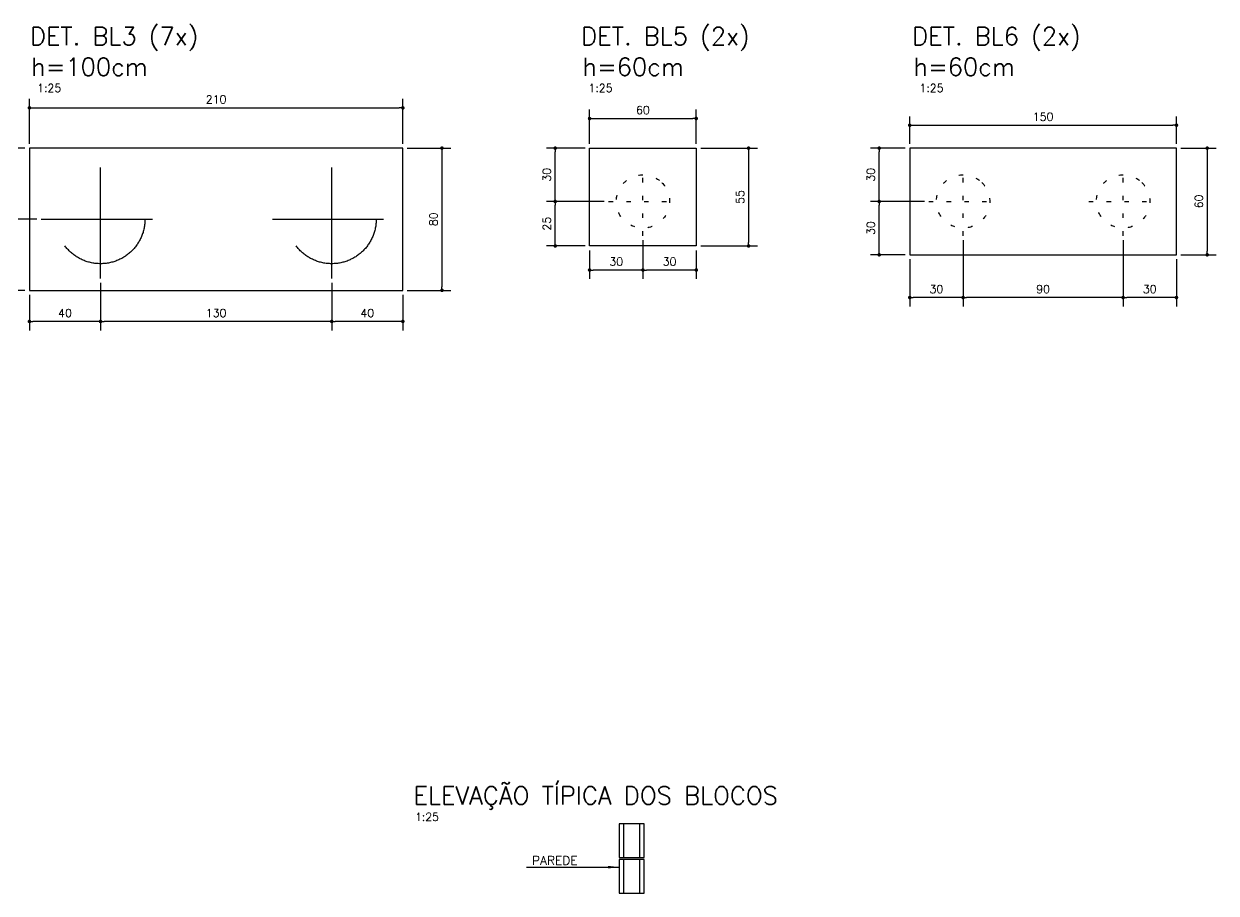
# Model space of a CAD drawing. Extents: x -39962 to 11287, y 23324 to 41277.
# Drawn here: x 5481 to 6822, y 24370 to 25348 of the extents above; entities that cross this region are included whole.
import ezdxf
from ezdxf.enums import TextEntityAlignment as Align

# ---------------------------------------------------------------- set-up
doc = ezdxf.new("R2010")
doc.units = 0
doc.header["$LTSCALE"] = 25
doc.header["$MEASUREMENT"] = 0
doc.linetypes.add('ESTILO_TQS_0002', pattern=[0.4, 0.1, -0.3])
doc.layers.get('0').update_dxf_attribs({"linetype": 'CONTINUOUS'})
doc.layers.get('Defpoints').update_dxf_attribs({"linetype": 'CONTINUOUS'})
for name, color, linetype in [('228', 2, 'CONTINUOUS'), ('241', 2, 'CONTINUOUS'), ('BLOCO', 3, 'CONTINUOUS'), ('COTA', 1, 'CONTINUOUS'), ('ESTACA', 1, 'ESTILO_TQS_0002'), ('LINHA_FINA', 1, 'CONTINUOUS'), ('T1', 2, 'CONTINUOUS'), ('T3', 4, 'CONTINUOUS'), ('TEXTO', 3, 'CONTINUOUS')]:
    doc.layers.add(name, color=color, linetype=linetype)
doc.styles.add('COTA', font='romans.shx')
doc.styles.add('TEXTO', font='romans.shx', dxfattribs={"height": 10})
doc.styles.add('Texto1', font='romans.shx', dxfattribs={"height": 9})
doc.styles.add('Texto3', font='romans.shx', dxfattribs={"height": 20})
doc.dimstyles.new('forma', dxfattribs={"dimscale": 5, "dimtxt": 1.8, "dimasz": 0.8, "dimexe": 2, "dimexo": 1, "dimgap": 1, "dimtad": 1, "dimdec": 1, "dimzin": 9, "dimdsep": 46, "dimtxsty": 'COTA', "dimblk1": 'DOT', "dimblk2": 'DOT', "dimsah": 1, "dimcen": 0, "dimdle": 1, "dimclrd": 256, "dimclre": 256, "dimclrt": 2, "dimadec": 0, "dimazin": 0, "dimtfac": 1, "dimtdec": 0, "dimtmove": 0, "dimatfit": 3, "dimfxl": 1, "dimtolj": 1, "dimtzin": 0, "dimarcsym": 0})

# ---------------------------------------------------------------- blocks, each defined once
blk = doc.blocks.new('_EST50')
at = {"layer": 'ESTACA', "linetype": 'ESTILO_TQS_0002'}
for p, q in [((0, -1.333), (0, 1.333)), ((-1.333, -1.110223024625157e-16), (1.333, -1.110223024625157e-16))]:
    blk.add_line(p, q, dxfattribs=at)
blk.add_circle((0, -1.110223024625157e-16), 1, dxfattribs=at)
blk = doc.blocks.new('_Dot')
at = {"color": 0, "linetype": 'ByBlock', "lineweight": -2}
blk.add_line((-0.5, 0), (-1, 0), dxfattribs=at)
at = {"color": 0, "linetype": 'ByBlock', "const_width": 0.5}
blk.add_lwpolyline([(-0.25, 0, 1), (0.25, 0, 1)], format="xyb", close=True, dxfattribs=at)
blk = doc.blocks.new('*D168')
at = {"layer": 'COTA', "lineweight": -2, "transparency": 16777216}
for p, q in [((5487.636644398532, 25212.81004466132), (5487.636644398532, 25263.11301715786)), ((5491.636644398532, 25253.11301715786), (5903.636644398532, 25253.11301715786)), ((5907.636644398532, 25212.81004466132), (5907.636644398532, 25263.11301715786))]:
    blk.add_line(p, q, dxfattribs=at)
at = {"layer": 'Defpoints', "color": 0, "transparency": 16777216}
for p in [(5907.636644398532, 25253.11301715786), (5487.636644398532, 25207.81004466132), (5907.636644398532, 25207.81004466132)]:
    blk.add_point(p, dxfattribs=at)
at = {"layer": 'COTA', "lineweight": -2, "transparency": 16777216, "xscale": 4, "yscale": 4, "zscale": 4, "rotation": 180}
blk.add_blockref('_Dot', (5487.636644398532, 25253.11301715786), dxfattribs=at)
at = {"layer": 'COTA', "lineweight": -2, "transparency": 16777216, "xscale": 4, "yscale": 4, "zscale": 4}
blk.add_blockref('_Dot', (5907.636644398532, 25253.11301715786), dxfattribs=at)
at = {"layer": 'COTA', "color": 2, "transparency": 16777216, "insert": (5697.636644398532, 25262.61301715786), "char_height": 9, "attachment_point": 5, "style": 'COTA'}
blk.add_mtext('\\A1;210 ', dxfattribs=at)
blk = doc.blocks.new('*D179')
at = {"layer": 'COTA', "lineweight": -2, "transparency": 16777216}
for p, q in [((5912.636644398533, 25207.81004466134), (5961.627188552849, 25207.81004466134)), ((5951.627188552849, 25203.81004466134), (5951.627188552849, 25051.81004466134)), ((5912.636644398533, 25047.81004466134), (5961.627188552849, 25047.81004466134))]:
    blk.add_line(p, q, dxfattribs=at)
at = {"layer": 'Defpoints', "color": 0, "transparency": 16777216}
for p in [(5907.636644398533, 25207.81004466134), (5907.636644398533, 25047.81004466134), (5951.627188552849, 25047.81004466134)]:
    blk.add_point(p, dxfattribs=at)
at = {"layer": 'COTA', "lineweight": -2, "transparency": 16777216, "xscale": 4, "yscale": 4, "zscale": 4}
for p, rotation in [((5951.627188552849, 25207.81004466134), 90), ((5951.627188552849, 25047.81004466134), 270)]:
    blk.add_blockref('_Dot', p, dxfattribs=dict(at, rotation=rotation))
at = {"layer": 'COTA', "color": 2, "transparency": 16777216, "insert": (5942.127188552856, 25127.81004466133), "char_height": 9, "attachment_point": 5, "rotation": 90, "style": 'COTA'}
blk.add_mtext('\\A1;80 ', dxfattribs=at)
blk = doc.blocks.new('*D180')
at = {"layer": 'COTA', "lineweight": -2, "transparency": 16777216}
for p, q in [((5827.636644398532, 25056.16004466132), (5827.636644398532, 25002.85726810076)), ((5907.636644398532, 25042.81004466132), (5907.636644398532, 25002.85726810076)), ((5903.636644398532, 25012.85726810076), (5831.636644398532, 25012.85726810076))]:
    blk.add_line(p, q, dxfattribs=at)
at = {"layer": 'Defpoints', "color": 0, "transparency": 16777216}
for p in [(5827.636644398532, 25061.16004466132), (5907.636644398532, 25047.81004466132), (5827.636644398532, 25012.85726810076)]:
    blk.add_point(p, dxfattribs=at)
at = {"layer": 'COTA', "lineweight": -2, "transparency": 16777216, "xscale": 4, "yscale": 4, "zscale": 4, "rotation": 180}
blk.add_blockref('_Dot', (5827.636644398532, 25012.85726810076), dxfattribs=at)
at = {"layer": 'COTA', "lineweight": -2, "transparency": 16777216, "xscale": 4, "yscale": 4, "zscale": 4}
blk.add_blockref('_Dot', (5907.636644398532, 25012.85726810076), dxfattribs=at)
at = {"layer": 'COTA', "color": 2, "transparency": 16777216, "insert": (5867.636644398532, 25022.35726810076), "char_height": 9, "attachment_point": 5, "style": 'COTA'}
blk.add_mtext('\\A1;40 ', dxfattribs=at)
blk = doc.blocks.new('*D181')
at = {"layer": 'COTA', "lineweight": -2, "transparency": 16777216}
for p, q in [((5567.636644398532, 25056.16004466132), (5567.636644398532, 25002.85726810076)), ((5827.636644398532, 25056.16004466132), (5827.636644398532, 25002.85726810076)), ((5823.636644398532, 25012.85726810076), (5571.636644398532, 25012.85726810076))]:
    blk.add_line(p, q, dxfattribs=at)
at = {"layer": 'Defpoints', "color": 0, "transparency": 16777216}
for p in [(5567.636644398532, 25061.16004466132), (5827.636644398532, 25061.16004466132), (5567.636644398532, 25012.85726810076)]:
    blk.add_point(p, dxfattribs=at)
at = {"layer": 'COTA', "lineweight": -2, "transparency": 16777216, "xscale": 4, "yscale": 4, "zscale": 4, "rotation": 180}
blk.add_blockref('_Dot', (5567.636644398532, 25012.85726810076), dxfattribs=at)
at = {"layer": 'COTA', "lineweight": -2, "transparency": 16777216, "xscale": 4, "yscale": 4, "zscale": 4}
blk.add_blockref('_Dot', (5827.636644398532, 25012.85726810076), dxfattribs=at)
at = {"layer": 'COTA', "color": 2, "transparency": 16777216, "insert": (5697.636644398532, 25022.35726810076), "char_height": 9, "attachment_point": 5, "style": 'COTA'}
blk.add_mtext('\\A1;130 ', dxfattribs=at)
blk = doc.blocks.new('*D182')
at = {"layer": 'COTA', "lineweight": -2, "transparency": 16777216}
for p, q in [((5567.636644398532, 25056.16004466132), (5567.636644398532, 25002.85726810076)), ((5487.636644398532, 25042.81004466132), (5487.636644398532, 25002.85726810076)), ((5563.636644398532, 25012.85726810076), (5491.636644398532, 25012.85726810076))]:
    blk.add_line(p, q, dxfattribs=at)
at = {"layer": 'Defpoints', "color": 0, "transparency": 16777216}
for p in [(5567.636644398532, 25061.16004466132), (5487.636644398532, 25047.81004466132), (5487.636644398532, 25012.85726810076)]:
    blk.add_point(p, dxfattribs=at)
at = {"layer": 'COTA', "lineweight": -2, "transparency": 16777216, "xscale": 4, "yscale": 4, "zscale": 4, "rotation": 180}
blk.add_blockref('_Dot', (5487.636644398532, 25012.85726810076), dxfattribs=at)
at = {"layer": 'COTA', "lineweight": -2, "transparency": 16777216, "xscale": 4, "yscale": 4, "zscale": 4}
blk.add_blockref('_Dot', (5567.636644398532, 25012.85726810076), dxfattribs=at)
at = {"layer": 'COTA', "color": 2, "transparency": 16777216, "insert": (5527.636644398532, 25022.35726810076), "char_height": 9, "attachment_point": 5, "style": 'COTA'}
blk.add_mtext('\\A1;40 ', dxfattribs=at)
blk = doc.blocks.new('*D183')
at = {"layer": 'COTA', "lineweight": -2, "transparency": 16777216}
for p, q in [((5495.986644398534, 25127.81004466134), (5448.975308182396, 25127.81004466134)), ((5458.975308182396, 25051.81004466134), (5458.975308182396, 25123.81004466134)), ((5482.636644398533, 25047.81004466134), (5448.975308182396, 25047.81004466134))]:
    blk.add_line(p, q, dxfattribs=at)
at = {"layer": 'Defpoints', "color": 0, "transparency": 16777216}
for p in [(5458.975308182396, 25127.81004466134), (5500.986644398534, 25127.81004466134), (5487.636644398533, 25047.81004466134)]:
    blk.add_point(p, dxfattribs=at)
at = {"layer": 'COTA', "lineweight": -2, "transparency": 16777216, "xscale": 4, "yscale": 4, "zscale": 4}
for p, rotation in [((5458.975308182396, 25127.81004466134), 90), ((5458.975308182396, 25047.81004466134), 270)]:
    blk.add_blockref('_Dot', p, dxfattribs=dict(at, rotation=rotation))
at = {"layer": 'COTA', "color": 2, "transparency": 16777216, "insert": (5449.475308182403, 25087.81004466133), "char_height": 9, "attachment_point": 5, "rotation": 90, "style": 'COTA'}
blk.add_mtext('\\A1;40 ', dxfattribs=at)
blk = doc.blocks.new('*D184')
at = {"layer": 'COTA', "lineweight": -2, "transparency": 16777216}
for p, q in [((5482.636644398533, 25207.81004466134), (5448.975308182398, 25207.81004466134)), ((5458.975308182398, 25131.81004466134), (5458.975308182398, 25203.81004466134)), ((5495.986644398534, 25127.81004466134), (5448.975308182398, 25127.81004466134))]:
    blk.add_line(p, q, dxfattribs=at)
at = {"layer": 'Defpoints', "color": 0, "transparency": 16777216}
for p in [(5458.975308182398, 25207.81004466134), (5487.636644398533, 25207.81004466134), (5500.986644398534, 25127.81004466134)]:
    blk.add_point(p, dxfattribs=at)
at = {"layer": 'COTA', "lineweight": -2, "transparency": 16777216, "xscale": 4, "yscale": 4, "zscale": 4}
for p, rotation in [((5458.975308182398, 25207.81004466134), 90), ((5458.975308182398, 25127.81004466134), 270)]:
    blk.add_blockref('_Dot', p, dxfattribs=dict(at, rotation=rotation))
at = {"layer": 'COTA', "color": 2, "transparency": 16777216, "insert": (5449.475308182405, 25167.81004466133), "char_height": 9, "attachment_point": 5, "rotation": 90, "style": 'COTA'}
blk.add_mtext('\\A1;40 ', dxfattribs=at)
blk = doc.blocks.new('ELEV1')
at = {"color": 1}
for p, q in [((-4.5, -9.499999999999998), (-4.5, 9.499999999999995)), ((4.499999999999997, -9.499999999999998), (4.499999999999997, 9.499999999999995))]:
    blk.add_line(p, q, dxfattribs=at)
blk.add_lwpolyline([(-6.999999999999999, -9.499999999999998), (6.999999999999997, -9.499999999999998), (6.999999999999997, 9.499999999999995), (-6.999999999999999, 9.499999999999995), (-6.999999999999999, -9.499999999999998)], dxfattribs=at)
blk = doc.blocks.new('ss')
at = {"layer": 'LINHA_FINA'}
blk.add_solid([(0, 0), (-2.500504682417386, -0.287307809941467), (-2.499487719269609, 0.296024636923903)], dxfattribs=at)
blk = doc.blocks.new('A$C96fa5e93')
at = {"layer": 'ESTACA', "linetype": 'ESTILO_TQS_0002'}
for p, q in [((19.28569357143897, -1.252141555596609e-05), (19.28569357143897, 38.57141596442125)), ((-2.028576454904396e-05, 19.28570172150285), (38.57140785292904, 19.28570172150285))]:
    blk.add_line(p, q, dxfattribs=at)
blk.add_ellipse((19.28569357143897, 19.28570172150285), major_axis=(10.60660171779848, 10.60660171779848), ratio=0.9999999999999488, start_param=5.497787143782112, end_param=11.7809724509617, dxfattribs=at)
blk = doc.blocks.new('*D221')
at = {"layer": 'COTA', "lineweight": -2, "transparency": 16777216}
for p, q in [((6477.707152438263, 25212.81004466132), (6477.707152438263, 25243.55133614395)), ((6777.707152438263, 25212.81004466132), (6777.707152438263, 25243.55133614395)), ((6481.707152438263, 25233.55133614395), (6773.707152438263, 25233.55133614395))]:
    blk.add_line(p, q, dxfattribs=at)
at = {"layer": 'Defpoints', "color": 0, "transparency": 16777216}
for p in [(6777.707152438263, 25233.55133614395), (6477.707152438263, 25207.81004466132), (6777.707152438263, 25207.81004466132)]:
    blk.add_point(p, dxfattribs=at)
at = {"layer": 'COTA', "lineweight": -2, "transparency": 16777216, "xscale": 4, "yscale": 4, "zscale": 4, "rotation": 180}
blk.add_blockref('_Dot', (6477.707152438263, 25233.55133614395), dxfattribs=at)
at = {"layer": 'COTA', "lineweight": -2, "transparency": 16777216, "xscale": 4, "yscale": 4, "zscale": 4}
blk.add_blockref('_Dot', (6777.707152438263, 25233.55133614395), dxfattribs=at)
at = {"layer": 'COTA', "color": 2, "transparency": 16777216, "insert": (6627.707152438263, 25243.05133614395), "char_height": 9, "attachment_point": 5, "style": 'COTA'}
blk.add_mtext('\\A1;150 ', dxfattribs=at)
blk = doc.blocks.new('*D222')
at = {"layer": 'COTA', "lineweight": -2, "transparency": 16777216}
for p, q in [((6782.707152438266, 25207.81004466134), (6822.329378615472, 25207.81004466134)), ((6812.329378615472, 25203.81004466134), (6812.329378615472, 25091.81004466134)), ((6782.707152438266, 25087.81004466134), (6822.329378615472, 25087.81004466134))]:
    blk.add_line(p, q, dxfattribs=at)
at = {"layer": 'Defpoints', "color": 0, "transparency": 16777216}
for p in [(6777.707152438266, 25207.81004466134), (6777.707152438266, 25087.81004466134), (6812.329378615472, 25087.81004466134)]:
    blk.add_point(p, dxfattribs=at)
at = {"layer": 'COTA', "lineweight": -2, "transparency": 16777216, "xscale": 4, "yscale": 4, "zscale": 4}
for p, rotation in [((6812.329378615472, 25207.81004466134), 90), ((6812.329378615472, 25087.81004466134), 270)]:
    blk.add_blockref('_Dot', p, dxfattribs=dict(at, rotation=rotation))
at = {"layer": 'COTA', "color": 2, "transparency": 16777216, "insert": (6802.829378615477, 25147.81004466133), "char_height": 9, "attachment_point": 5, "rotation": 90, "style": 'COTA'}
blk.add_mtext('\\A1;60 ', dxfattribs=at)
blk = doc.blocks.new('*D223')
at = {"layer": 'COTA', "lineweight": -2, "transparency": 16777216}
for p, q in [((6717.707152438263, 25104.23861617549), (6717.707152438263, 25029.74346656234)), ((6777.707152438263, 25082.81004466132), (6777.707152438263, 25029.74346656234)), ((6773.707152438263, 25039.74346656234), (6721.707152438263, 25039.74346656234))]:
    blk.add_line(p, q, dxfattribs=at)
at = {"layer": 'Defpoints', "color": 0, "transparency": 16777216}
for p in [(6717.707152438263, 25109.23861617549), (6777.707152438263, 25087.81004466132), (6717.707152438263, 25039.74346656234)]:
    blk.add_point(p, dxfattribs=at)
at = {"layer": 'COTA', "lineweight": -2, "transparency": 16777216, "xscale": 4, "yscale": 4, "zscale": 4, "rotation": 180}
blk.add_blockref('_Dot', (6717.707152438263, 25039.74346656234), dxfattribs=at)
at = {"layer": 'COTA', "lineweight": -2, "transparency": 16777216, "xscale": 4, "yscale": 4, "zscale": 4}
blk.add_blockref('_Dot', (6777.707152438263, 25039.74346656234), dxfattribs=at)
at = {"layer": 'COTA', "color": 2, "transparency": 16777216, "insert": (6747.707152438263, 25049.24346656234), "char_height": 9, "attachment_point": 5, "style": 'COTA'}
blk.add_mtext('\\A1;30 ', dxfattribs=at)
blk = doc.blocks.new('*D224')
at = {"layer": 'COTA', "lineweight": -2, "transparency": 16777216}
for p, q in [((6537.707152438263, 25104.23861617549), (6537.707152438263, 25029.74346656234)), ((6717.707152438263, 25104.23861617549), (6717.707152438263, 25029.74346656234)), ((6713.707152438263, 25039.74346656234), (6541.707152438263, 25039.74346656234))]:
    blk.add_line(p, q, dxfattribs=at)
at = {"layer": 'Defpoints', "color": 0, "transparency": 16777216}
for p in [(6537.707152438263, 25109.23861617549), (6717.707152438263, 25109.23861617549), (6537.707152438263, 25039.74346656234)]:
    blk.add_point(p, dxfattribs=at)
at = {"layer": 'COTA', "lineweight": -2, "transparency": 16777216, "xscale": 4, "yscale": 4, "zscale": 4, "rotation": 180}
blk.add_blockref('_Dot', (6537.707152438263, 25039.74346656234), dxfattribs=at)
at = {"layer": 'COTA', "lineweight": -2, "transparency": 16777216, "xscale": 4, "yscale": 4, "zscale": 4}
blk.add_blockref('_Dot', (6717.707152438263, 25039.74346656234), dxfattribs=at)
at = {"layer": 'COTA', "color": 2, "transparency": 16777216, "insert": (6627.707152438263, 25049.24346656234), "char_height": 9, "attachment_point": 5, "style": 'COTA'}
blk.add_mtext('\\A1;90 ', dxfattribs=at)
blk = doc.blocks.new('*D225')
at = {"layer": 'COTA', "lineweight": -2, "transparency": 16777216}
for p, q in [((6537.707152438263, 25104.23861617549), (6537.707152438263, 25029.74346656234)), ((6477.707152438263, 25082.81004466132), (6477.707152438263, 25029.74346656234)), ((6533.707152438263, 25039.74346656234), (6481.707152438263, 25039.74346656234))]:
    blk.add_line(p, q, dxfattribs=at)
at = {"layer": 'Defpoints', "color": 0, "transparency": 16777216}
for p in [(6537.707152438263, 25109.23861617549), (6477.707152438263, 25087.81004466132), (6477.707152438263, 25039.74346656234)]:
    blk.add_point(p, dxfattribs=at)
at = {"layer": 'COTA', "lineweight": -2, "transparency": 16777216, "xscale": 4, "yscale": 4, "zscale": 4, "rotation": 180}
blk.add_blockref('_Dot', (6477.707152438263, 25039.74346656234), dxfattribs=at)
at = {"layer": 'COTA', "lineweight": -2, "transparency": 16777216, "xscale": 4, "yscale": 4, "zscale": 4}
blk.add_blockref('_Dot', (6537.707152438263, 25039.74346656234), dxfattribs=at)
at = {"layer": 'COTA', "color": 2, "transparency": 16777216, "insert": (6507.707152438263, 25049.24346656234), "char_height": 9, "attachment_point": 5, "style": 'COTA'}
blk.add_mtext('\\A1;30 ', dxfattribs=at)
blk = doc.blocks.new('*D226')
at = {"layer": 'COTA', "lineweight": -2, "transparency": 16777216}
for p, q in [((6494.135724723859, 25147.81004466134), (6433.424327502016, 25147.81004466134)), ((6443.424327502016, 25091.81004466134), (6443.424327502016, 25143.81004466134)), ((6472.707152438266, 25087.81004466134), (6433.424327502016, 25087.81004466134))]:
    blk.add_line(p, q, dxfattribs=at)
at = {"layer": 'Defpoints', "color": 0, "transparency": 16777216}
for p in [(6443.424327502016, 25147.81004466134), (6499.135724723859, 25147.81004466134), (6477.707152438266, 25087.81004466134)]:
    blk.add_point(p, dxfattribs=at)
at = {"layer": 'COTA', "lineweight": -2, "transparency": 16777216, "xscale": 4, "yscale": 4, "zscale": 4}
for p, rotation in [((6443.424327502016, 25147.81004466134), 90), ((6443.424327502016, 25087.81004466134), 270)]:
    blk.add_blockref('_Dot', p, dxfattribs=dict(at, rotation=rotation))
at = {"layer": 'COTA', "color": 2, "transparency": 16777216, "insert": (6433.924327502022, 25117.81004466133), "char_height": 9, "attachment_point": 5, "rotation": 90, "style": 'COTA'}
blk.add_mtext('\\A1;30 ', dxfattribs=at)
blk = doc.blocks.new('*D227')
at = {"layer": 'COTA', "lineweight": -2, "transparency": 16777216}
for p, q in [((6472.707152438266, 25207.81004466134), (6433.42432750202, 25207.81004466134)), ((6443.42432750202, 25151.81004466134), (6443.42432750202, 25203.81004466134)), ((6494.135724723859, 25147.81004466134), (6433.42432750202, 25147.81004466134))]:
    blk.add_line(p, q, dxfattribs=at)
at = {"layer": 'Defpoints', "color": 0, "transparency": 16777216}
for p in [(6443.42432750202, 25207.81004466134), (6477.707152438266, 25207.81004466134), (6499.135724723859, 25147.81004466134)]:
    blk.add_point(p, dxfattribs=at)
at = {"layer": 'COTA', "lineweight": -2, "transparency": 16777216, "xscale": 4, "yscale": 4, "zscale": 4}
for p, rotation in [((6443.42432750202, 25207.81004466134), 90), ((6443.42432750202, 25147.81004466134), 270)]:
    blk.add_blockref('_Dot', p, dxfattribs=dict(at, rotation=rotation))
at = {"layer": 'COTA', "color": 2, "transparency": 16777216, "insert": (6433.924327502025, 25177.81004466133), "char_height": 9, "attachment_point": 5, "rotation": 90, "style": 'COTA'}
blk.add_mtext('\\A1;30 ', dxfattribs=at)
blk = doc.blocks.new('*D228')
at = {"layer": 'COTA', "lineweight": -2, "transparency": 16777216}
for p, q in [((6117.642564139194, 25212.81004466132), (6117.642564139194, 25251.1296973103)), ((6237.642564139194, 25212.81004466132), (6237.642564139194, 25251.1296973103)), ((6121.642564139194, 25241.1296973103), (6233.642564139194, 25241.1296973103))]:
    blk.add_line(p, q, dxfattribs=at)
at = {"layer": 'Defpoints', "color": 0, "transparency": 16777216}
for p in [(6237.642564139194, 25241.1296973103), (6117.642564139194, 25207.81004466132), (6237.642564139194, 25207.81004466132)]:
    blk.add_point(p, dxfattribs=at)
at = {"layer": 'COTA', "lineweight": -2, "transparency": 16777216, "xscale": 4, "yscale": 4, "zscale": 4, "rotation": 180}
blk.add_blockref('_Dot', (6117.642564139194, 25241.1296973103), dxfattribs=at)
at = {"layer": 'COTA', "lineweight": -2, "transparency": 16777216, "xscale": 4, "yscale": 4, "zscale": 4}
blk.add_blockref('_Dot', (6237.642564139194, 25241.1296973103), dxfattribs=at)
at = {"layer": 'COTA', "color": 2, "transparency": 16777216, "insert": (6177.642564139194, 25250.6296973103), "char_height": 9, "attachment_point": 5, "style": 'COTA'}
blk.add_mtext('\\A1;60 ', dxfattribs=at)
blk = doc.blocks.new('*D229')
at = {"layer": 'COTA', "lineweight": -2, "transparency": 16777216}
for p, q in [((6242.642564139198, 25207.81004466134), (6306.48239746951, 25207.81004466134)), ((6296.48239746951, 25203.81004466134), (6296.48239746951, 25101.81004466134)), ((6242.642564139198, 25097.81004466134), (6306.48239746951, 25097.81004466134))]:
    blk.add_line(p, q, dxfattribs=at)
at = {"layer": 'Defpoints', "color": 0, "transparency": 16777216}
for p in [(6237.642564139198, 25207.81004466134), (6237.642564139198, 25097.81004466134), (6296.48239746951, 25097.81004466134)]:
    blk.add_point(p, dxfattribs=at)
at = {"layer": 'COTA', "lineweight": -2, "transparency": 16777216, "xscale": 4, "yscale": 4, "zscale": 4}
for p, rotation in [((6296.48239746951, 25207.81004466134), 90), ((6296.48239746951, 25097.81004466134), 270)]:
    blk.add_blockref('_Dot', p, dxfattribs=dict(at, rotation=rotation))
at = {"layer": 'COTA', "color": 2, "transparency": 16777216, "insert": (6286.982397469515, 25152.81004466133), "char_height": 9, "attachment_point": 5, "rotation": 90, "style": 'COTA'}
blk.add_mtext('\\A1;55 ', dxfattribs=at)
blk = doc.blocks.new('*D230')
at = {"layer": 'COTA', "lineweight": -2, "transparency": 16777216}
for p, q in [((6177.642563714908, 25104.23861617549), (6177.642563714908, 25060.69446185829)), ((6237.642564139194, 25092.81004466132), (6237.642564139194, 25060.69446185829)), ((6233.642564139194, 25070.69446185829), (6181.642563714908, 25070.69446185829))]:
    blk.add_line(p, q, dxfattribs=at)
at = {"layer": 'Defpoints', "color": 0, "transparency": 16777216}
for p in [(6177.642563714908, 25109.23861617549), (6237.642564139194, 25097.81004466132), (6177.642563714908, 25070.69446185829)]:
    blk.add_point(p, dxfattribs=at)
at = {"layer": 'COTA', "lineweight": -2, "transparency": 16777216, "xscale": 4, "yscale": 4, "zscale": 4, "rotation": 180}
blk.add_blockref('_Dot', (6177.642563714908, 25070.69446185829), dxfattribs=at)
at = {"layer": 'COTA', "lineweight": -2, "transparency": 16777216, "xscale": 4, "yscale": 4, "zscale": 4}
blk.add_blockref('_Dot', (6237.642564139194, 25070.69446185829), dxfattribs=at)
at = {"layer": 'COTA', "color": 2, "transparency": 16777216, "insert": (6207.642563927051, 25080.19446185829), "char_height": 9, "attachment_point": 5, "style": 'COTA'}
blk.add_mtext('\\A1;30 ', dxfattribs=at)
blk = doc.blocks.new('*D231')
at = {"layer": 'COTA', "lineweight": -2, "transparency": 16777216}
for p, q in [((6177.642563714908, 25104.23861617549), (6177.642563714908, 25060.69446185829)), ((6117.642564139194, 25092.81004466132), (6117.642564139194, 25060.69446185829)), ((6173.642563714908, 25070.69446185829), (6121.642564139194, 25070.69446185829))]:
    blk.add_line(p, q, dxfattribs=at)
at = {"layer": 'Defpoints', "color": 0, "transparency": 16777216}
for p in [(6177.642563714908, 25109.23861617549), (6117.642564139194, 25097.81004466132), (6117.642564139194, 25070.69446185829)]:
    blk.add_point(p, dxfattribs=at)
at = {"layer": 'COTA', "lineweight": -2, "transparency": 16777216, "xscale": 4, "yscale": 4, "zscale": 4, "rotation": 180}
blk.add_blockref('_Dot', (6117.642564139194, 25070.69446185829), dxfattribs=at)
at = {"layer": 'COTA', "lineweight": -2, "transparency": 16777216, "xscale": 4, "yscale": 4, "zscale": 4}
blk.add_blockref('_Dot', (6177.642563714908, 25070.69446185829), dxfattribs=at)
at = {"layer": 'COTA', "color": 2, "transparency": 16777216, "insert": (6147.642563927051, 25080.19446185829), "char_height": 9, "attachment_point": 5, "style": 'COTA'}
blk.add_mtext('\\A1;30 ', dxfattribs=at)
blk = doc.blocks.new('*D232')
at = {"layer": 'COTA', "lineweight": -2, "transparency": 16777216}
for p, q in [((6134.071136000503, 25147.81004466134), (6069.031220072342, 25147.81004466134)), ((6079.031220072342, 25101.81004466134), (6079.031220072342, 25143.81004466134)), ((6112.642564139196, 25097.81004466134), (6069.031220072342, 25097.81004466134))]:
    blk.add_line(p, q, dxfattribs=at)
at = {"layer": 'Defpoints', "color": 0, "transparency": 16777216}
for p in [(6079.031220072342, 25147.81004466134), (6139.071136000503, 25147.81004466134), (6117.642564139196, 25097.81004466134)]:
    blk.add_point(p, dxfattribs=at)
at = {"layer": 'COTA', "lineweight": -2, "transparency": 16777216, "xscale": 4, "yscale": 4, "zscale": 4}
for p, rotation in [((6079.031220072342, 25147.81004466134), 90), ((6079.031220072342, 25097.81004466134), 270)]:
    blk.add_blockref('_Dot', p, dxfattribs=dict(at, rotation=rotation))
at = {"layer": 'COTA', "color": 2, "transparency": 16777216, "insert": (6069.531220072348, 25122.81004466133), "char_height": 9, "attachment_point": 5, "rotation": 90, "style": 'COTA'}
blk.add_mtext('\\A1;25 ', dxfattribs=at)
blk = doc.blocks.new('*D233')
at = {"layer": 'COTA', "lineweight": -2, "transparency": 16777216}
for p, q in [((6112.642564139196, 25207.81004466134), (6069.031220072342, 25207.81004466134)), ((6079.031220072342, 25151.81004466134), (6079.031220072342, 25203.81004466134)), ((6134.071136000503, 25147.81004466134), (6069.031220072342, 25147.81004466134))]:
    blk.add_line(p, q, dxfattribs=at)
at = {"layer": 'Defpoints', "color": 0, "transparency": 16777216}
for p in [(6079.031220072342, 25207.81004466134), (6117.642564139196, 25207.81004466134), (6139.071136000503, 25147.81004466134)]:
    blk.add_point(p, dxfattribs=at)
at = {"layer": 'COTA', "lineweight": -2, "transparency": 16777216, "xscale": 4, "yscale": 4, "zscale": 4}
for p, rotation in [((6079.031220072342, 25207.81004466134), 90), ((6079.031220072342, 25147.81004466134), 270)]:
    blk.add_blockref('_Dot', p, dxfattribs=dict(at, rotation=rotation))
at = {"layer": 'COTA', "color": 2, "transparency": 16777216, "insert": (6069.531220072348, 25177.81004466133), "char_height": 9, "attachment_point": 5, "rotation": 90, "style": 'COTA'}
blk.add_mtext('\\A1;30 ', dxfattribs=at)

msp = doc.modelspace()

# ---------------------------------------------------------------- linework, layer by layer
at = {"layer": 'BLOCO', "linetype": 'Continuous'}
msp.add_lwpolyline([(5487.636644398532, 25047.81004466132), (5907.636644398532, 25047.81004466132), (5907.636644398532, 25207.81004466132), (5487.636644398532, 25207.81004466132), (5487.636644398532, 25047.81004466132)], dxfattribs=at)
at = {"layer": 'BLOCO'}
msp.add_lwpolyline([(6237.642564139194, 25097.81004466132), (6117.642564139194, 25097.81004466132), (6117.642564139194, 25207.81004466132), (6237.642564139194, 25207.81004466132), (6237.642564139194, 25097.81004466132)], dxfattribs=at)
msp.add_lwpolyline([(6777.707152438263, 25207.81004466132), (6477.707152438263, 25207.81004466132), (6477.707152438263, 25087.81004466132), (6777.707152438263, 25087.81004466132)], close=True, dxfattribs=at)
at = {"layer": 'LINHA_FINA'}
msp.add_line((6046.51892391983, 24399.01801799062), (6151.012927640357, 24399.01801799062), dxfattribs=at)

# ---------------------------------------------------------------- block references
at = {"layer": '228', "linetype": 'Continuous', "zscale": 2}
for name, p, xscale, yscale in [('_EST50', (5567.636644398532, 25127.81004466132), 50, 50), ('_EST50', (5827.636644398532, 25127.81004466132), 50, 50), ('A$C96fa5e93', (6139.07117657203, 25109.23864121832), 2, 2), ('A$C96fa5e93', (6499.135765295385, 25109.23864121832), 2, 2)]:
    msp.add_blockref(name, p, dxfattribs=dict(at, xscale=xscale, yscale=yscale))
at = {"layer": '228', "xscale": 2, "yscale": 2, "zscale": 2}
msp.add_blockref('A$C96fa5e93', (6679.135765295385, 25109.23864121832), dxfattribs=at)
at = {"layer": '241', "xscale": 2, "yscale": 2, "zscale": 2}
for p in [(6165.012927640357, 24428.78414865944), (6165.012927640357, 24388.78414865944)]:
    msp.add_blockref('ELEV1', p, dxfattribs=at)
at = {"layer": 'COTA', "xscale": 5, "yscale": 5, "zscale": 5}
msp.add_blockref('ss', (6151.012927640357, 24399.01801799062), dxfattribs=at)

# ---------------------------------------------------------------- texts
at = {"layer": 'T1', "style": 'Texto1'}
for p in [(5496.405577745987, 25270.9488030333), (6116.452808102127, 25270.9488030333), (6488.71911270445, 25270.9488030333), (5921.262387629238, 24451.03855771401)]:
    msp.add_text('1:25', height=9, dxfattribs=at).set_placement(p)
at = {"layer": 'T3', "style": 'Texto3'}
for s, p in [('DET. BL3 (7x)', (5488.244448311103, 25323.80572469537)), ('DET. BL5 (2x)', (6108.291678667243, 25323.80572469537)), ('DET. BL6 (2x)', (6480.557983269566, 25323.80572469537)), ('h=100cm', (5489.599114649402, 25289.29269247474)), ('h=60cm', (6109.646345005542, 25289.29269247474)), ('h=60cm', (6481.912649607864, 25289.29269247474)), ('ELEVAÇÃO TÍPICA DOS BLOCOS', (5919.708528725419, 24469.66089718691))]:
    msp.add_text(s, height=20, dxfattribs=at).set_placement(p)
at = {"layer": 'TEXTO', "linetype": 'Continuous', "style": 'TEXTO'}
msp.add_attdef('PAREDE', text='', height=10, dxfattribs=at).set_placement((6078.51892391983, 24398.55875633982), align=Align.BOTTOM_CENTER)

# ---------------------------------------------------------------- dimensions: what is measured, and where the dimension line sits
at = {"layer": 'COTA'}
for base, p1, p2, override, picture, middle in [((5907.636644398532, 25253.11301715786), (5487.636644398532, 25207.81004466132), (5907.636644398532, 25207.81004466132), {"dimlfac": 0.5, "dimpost": ' ', "dimtmove": 1}, '*D168', (5697.636644398532, 25262.61301715786)), ((6237.642564139194, 25241.1296973103), (6117.642564139194, 25207.81004466132), (6237.642564139194, 25207.81004466132), {"dimlfac": 0.5, "dimpost": ' '}, '*D228', (6177.642564139194, 25250.6296973103)), ((6777.707152438263, 25233.55133614395), (6477.707152438263, 25207.81004466132), (6777.707152438263, 25207.81004466132), {"dimlfac": 0.5, "dimpost": ' '}, '*D221', (6627.707152438263, 25243.05133614395)), ((6117.642564139194, 25070.69446185829), (6177.642563714908, 25109.23861617549), (6117.642564139194, 25097.81004466132), {"dimlfac": 0.5, "dimpost": ' ', "dimtmove": 1}, '*D231', (6147.642563927051, 25080.19446185829)), ((6177.642563714908, 25070.69446185829), (6237.642564139194, 25097.81004466132), (6177.642563714908, 25109.23861617549), {"dimlfac": 0.5, "dimpost": ' '}, '*D230', (6207.642563927051, 25080.19446185829)), ((6477.707152438263, 25039.74346656234), (6537.707152438263, 25109.23861617549), (6477.707152438263, 25087.81004466132), {"dimlfac": 0.5, "dimpost": ' ', "dimtmove": 1}, '*D225', (6507.707152438263, 25049.24346656234)), ((6537.707152438263, 25039.74346656234), (6717.707152438263, 25109.23861617549), (6537.707152438263, 25109.23861617549), {"dimlfac": 0.5, "dimpost": ' ', "dimtmove": 1}, '*D224', (6627.707152438263, 25049.24346656234)), ((6717.707152438263, 25039.74346656234), (6777.707152438263, 25087.81004466132), (6717.707152438263, 25109.23861617549), {"dimlfac": 0.5, "dimpost": ' '}, '*D223', (6747.707152438263, 25049.24346656234)), ((5487.636644398532, 25012.85726810076), (5567.636644398532, 25061.16004466132), (5487.636644398532, 25047.81004466132), {"dimlfac": 0.5, "dimpost": ' ', "dimtmove": 1}, '*D182', (5527.636644398532, 25022.35726810076)), ((5567.636644398532, 25012.85726810076), (5827.636644398532, 25061.16004466132), (5567.636644398532, 25061.16004466132), {"dimlfac": 0.5, "dimpost": ' ', "dimtmove": 1}, '*D181', (5697.636644398532, 25022.35726810076)), ((5827.636644398532, 25012.85726810076), (5907.636644398532, 25047.81004466132), (5827.636644398532, 25061.16004466132), {"dimlfac": 0.5, "dimpost": ' '}, '*D180', (5867.636644398532, 25022.35726810076))]:
    dim = msp.add_linear_dim(base=base, p1=p1, p2=p2, dimstyle='forma', override=override, dxfattribs=at)
    dim.commit()
    dim.dimension.update_dxf_attribs({"geometry": picture, "text_midpoint": middle})
for base, p1, p2, override, picture, middle in [((5458.975308182398, 25207.81004466134), (5500.986644398532, 25127.81004466132), (5487.636644398532, 25207.81004466132), {"dimlfac": 0.5, "dimpost": ' ', "dimtmove": 1}, '*D184', (5449.475308182405, 25167.81004466133)), ((5951.627188552849, 25047.81004466134), (5907.636644398532, 25207.81004466132), (5907.636644398532, 25047.81004466132), {"dimlfac": 0.5, "dimpost": ' '}, '*D179', (5942.127188552856, 25127.81004466133)), ((6079.031220072342, 25207.81004466134), (6139.071136000501, 25147.81004466132), (6117.642564139194, 25207.81004466132), {"dimlfac": 0.5, "dimpost": ' ', "dimtmove": 1}, '*D233', (6069.531220072348, 25177.81004466133)), ((6296.48239746951, 25097.81004466134), (6237.642564139194, 25207.81004466132), (6237.642564139194, 25097.81004466132), {"dimlfac": 0.5, "dimpost": ' '}, '*D229', (6286.982397469515, 25152.81004466133)), ((6443.42432750202, 25207.81004466134), (6499.135724723856, 25147.81004466132), (6477.707152438263, 25207.81004466132), {"dimlfac": 0.5, "dimpost": ' ', "dimtmove": 1}, '*D227', (6433.924327502025, 25177.81004466133)), ((6812.329378615472, 25087.81004466134), (6777.707152438263, 25207.81004466132), (6777.707152438263, 25087.81004466132), {"dimlfac": 0.5, "dimpost": ' '}, '*D222', (6802.829378615477, 25147.81004466133)), ((6079.031220072342, 25147.81004466134), (6117.642564139194, 25097.81004466132), (6139.071136000501, 25147.81004466132), {"dimlfac": 0.5, "dimpost": ' '}, '*D232', (6069.531220072348, 25122.81004466133)), ((6443.424327502016, 25147.81004466134), (6477.707152438263, 25087.81004466132), (6499.135724723856, 25147.81004466132), {"dimlfac": 0.5, "dimpost": ' '}, '*D226', (6433.924327502022, 25117.81004466133)), ((5458.975308182396, 25127.81004466134), (5487.636644398532, 25047.81004466132), (5500.986644398532, 25127.81004466132), {"dimlfac": 0.5, "dimpost": ' '}, '*D183', (5449.475308182403, 25087.81004466133))]:
    dim = msp.add_linear_dim(base=base, p1=p1, p2=p2, angle=90, dimstyle='forma', override=override, dxfattribs=at)
    dim.commit()
    dim.dimension.update_dxf_attribs({"geometry": picture, "text_midpoint": middle})

doc.saveas('drawing.dxf')
